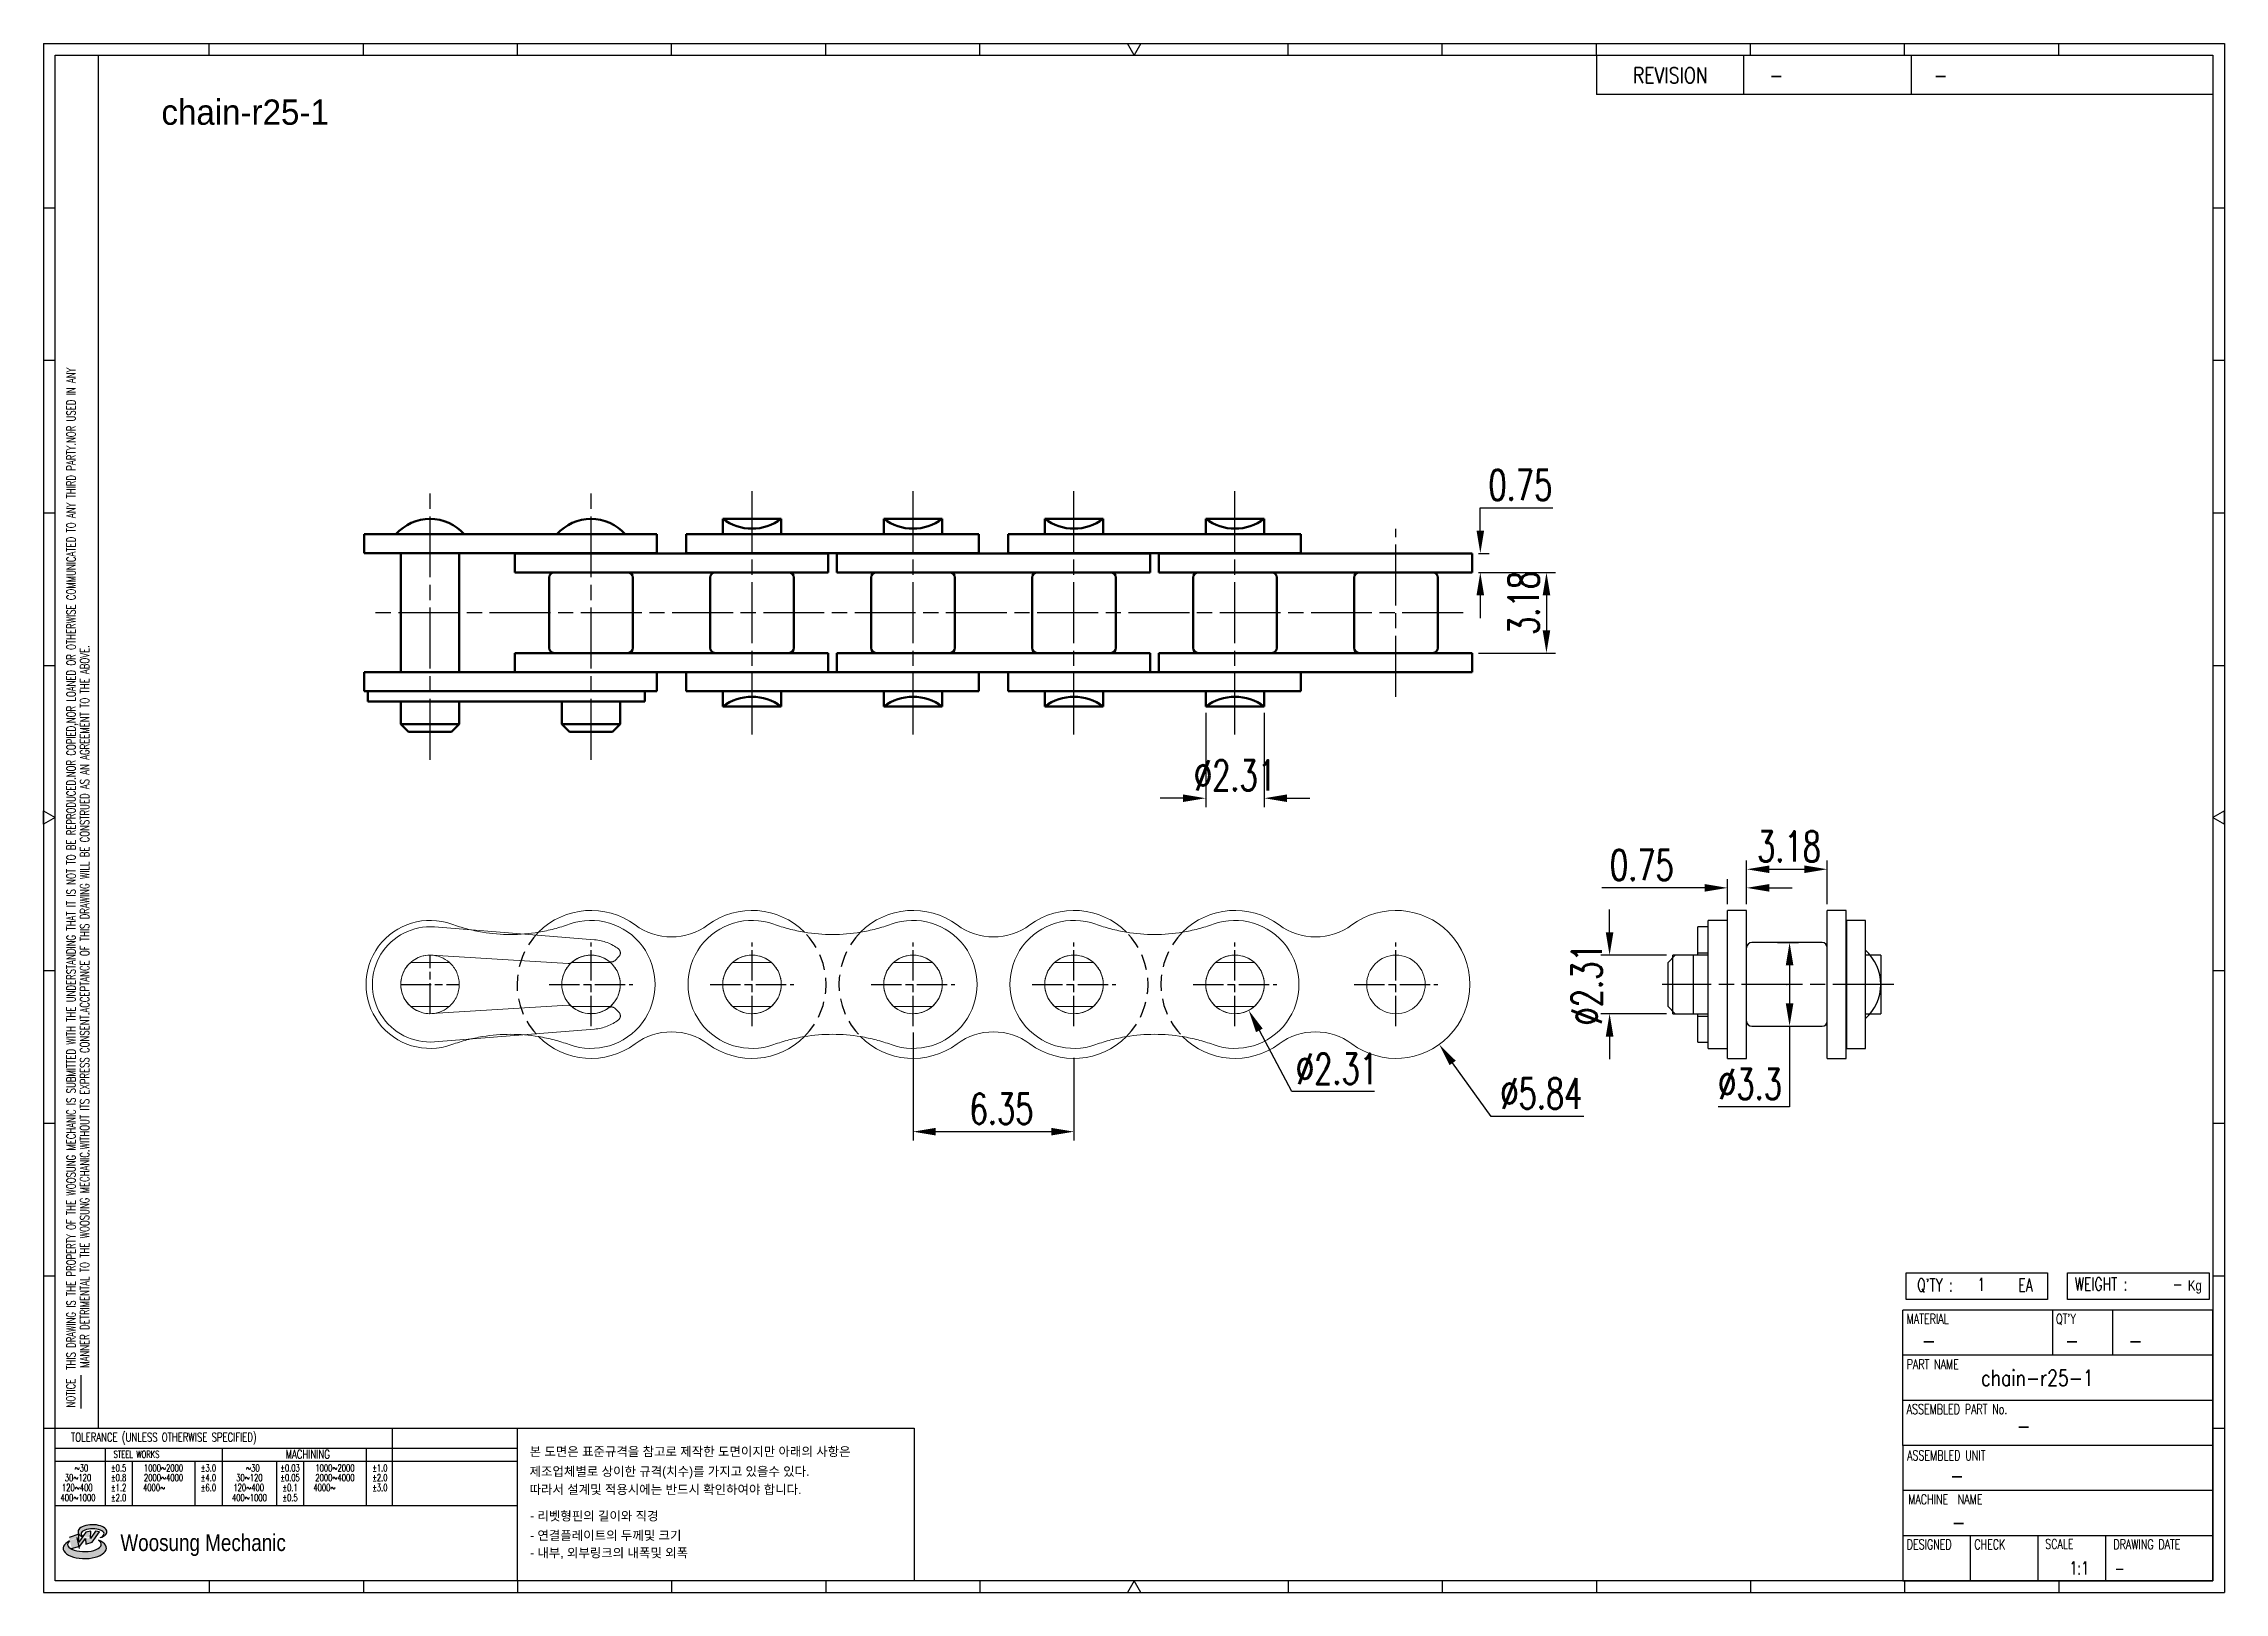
# Model space of a CAD drawing. Header units: millimetres. Extents: x 24045.4 to 24131.4, y 33.6 to 94.7.
import ezdxf
from ezdxf.enums import TextEntityAlignment as Align

# ---------------------------------------------------------------- set-up
doc = ezdxf.new("R2010")
doc.units = ezdxf.units.MM
for name, pattern in [('AM_ISO08W050', [18, 12, -1.5, 3, -1.5]), ('CENTER', [50.8, 31.75, -6.35, 6.35, -6.35]), ('HIDDEN', [9.525, 6.35, -3.175])]:
    doc.linetypes.add(name, pattern=pattern)
doc.layers.get('Defpoints').update_dxf_attribs({"color": 80})
for name, color, linetype, lineweight in [('1', 7, 'Continuous', 50), ('2', 7, 'CENTER', 13), ('CL1', 140, 'AM_ISO08W050', 25)]:
    doc.layers.add(name, color=color, linetype=linetype, lineweight=lineweight)
for name, color, linetype in [('3', 7, 'Continuous'), ('HID-01', 2, 'HIDDEN'), ('S-DIM', 7, 'Continuous'), ('TITLE', 7, 'Continuous'), ('도면레이아웃', 7, 'Continuous')]:
    doc.layers.add(name, color=color, linetype=linetype)
doc.styles.add('HAN', font='ROMANS.shx', dxfattribs={"width": 0.7, "bigfont": 'whgtxt.shx'})
doc.styles.add('HKD_ST2', font='romans.shx', dxfattribs={"width": 0.7, "height": 4, "bigfont": '@extfont2.shx'})
doc.styles.add('HSG', font='SIMPLEX.shx', dxfattribs={"width": 0.7, "bigfont": 'HSG.shx'})
doc.styles.add('MtXpl_', font='Gulim.ttf')
doc.styles.add('SLDTEXTSTYLE4', font='arial.ttf', dxfattribs={"width": 0.8})
doc.styles.get("Standard").update_dxf_attribs({"font": 'arial.ttf'})
doc.dimstyles.new('APP0.5', dxfattribs={"dimscale": 0.5, "dimtxt": 2.4, "dimasz": 1.8, "dimexe": 0.7, "dimexo": 0.5, "dimgap": 0.6, "dimtad": 1, "dimtoh": 1, "dimrnd": 0.01, "dimzin": 9, "dimdsep": 46, "dimtxsty": 'HSG', "dimcen": 0, "dimclrd": 1, "dimclre": 1, "dimclrt": 256, "dimazin": 2, "dimtp": 1, "dimtm": 1, "dimtfac": 0.5, "dimtofl": 0, "dimtmove": 0, "dimatfit": 3, "dimfxl": 0, "dimtvp": 1, "dimtolj": 2, "dimlwd": -1, "dimlwe": -1, "dimarcsym": 0})

# ---------------------------------------------------------------- blocks, each defined once
blk = doc.blocks.new('MAST')
at = {"layer": '도면레이아웃'}
h = blk.add_hatch(color=10, dxfattribs=at)
h.paths.add_polyline_path([(1.544, 35.177), (1.554, 34.966), (1.779, 35.034), (2.054, 35.422), (1.908, 35.446), (1.728, 35.167), (1.741, 35.439), (1.547, 35.405), (1.292, 35.041), (1.295, 35.33), (0.943, 35.208), (1.03, 34.8), (1.336, 34.885)])
edge = h.paths.add_edge_path()
edge.add_ellipse((1.795, 35.421), major_axis=(-0.53, 0), ratio=0.487785, start_angle=122.36065, end_angle=403.39574)
edge.add_line((1.411, 35.244), (1.419, 35.261))
edge.add_ellipse((1.798, 35.344), major_axis=(-0.423, 0), ratio=0.444396, start_angle=131.58977, end_angle=386.19408, ccw=False)
edge = h.paths.add_edge_path()
edge.add_ellipse((1.512, 34.815), major_axis=(-0.793, 0), ratio=0.480113, start_angle=314.67633, end_angle=590.85213)
edge.add_ellipse((1.501, 34.958), major_axis=(-0.62, 0), ratio=0.43311, start_angle=331.7024, end_angle=574.42495, ccw=False)
at = {"color": 140}
for p, q in [((0, 90.118), (80.15, 90.118)), ((0, 90.118), (0, 33.191)), ((80.15, 90.118), (80.15, 33.191)), ((57.068, 89.693), (57.068, 88.246)), ((62.47, 89.693), (62.47, 88.246)), ((68.635, 89.693), (68.635, 88.246)), ((79.725, 88.246), (57.068, 88.246)), ((68.449, 43.961), (68.449, 44.936)), ((68.449, 44.936), (73.654, 44.936)), ((73.654, 44.936), (73.654, 43.961)), ((74.39, 43.961), (74.39, 44.936)), ((74.39, 44.936), (79.595, 44.936)), ((79.595, 44.936), (79.595, 43.961)), ((68.336, 38.59), (68.336, 43.563)), ((79.725, 43.563), (68.336, 43.563)), ((73.654, 43.961), (68.449, 43.961)), ((73.827, 43.563), (73.827, 41.905)), ((79.595, 43.961), (74.39, 43.961)), ((76.037, 43.563), (76.037, 41.905)), ((79.725, 38.59), (79.725, 43.563)), ((79.725, 41.905), (68.336, 41.905)), ((79.725, 40.248), (68.336, 40.248)), ((68.336, 38.59), (68.336, 33.616)), ((79.725, 38.59), (68.336, 38.59)), ((79.725, 33.616), (79.725, 38.59)), ((79.725, 36.932), (68.336, 36.932)), ((79.725, 35.274), (68.336, 35.274)), ((70.822, 33.616), (70.822, 35.274)), ((73.309, 33.616), (73.309, 35.274)), ((75.796, 33.616), (75.796, 35.274)), ((0, 33.191), (80.15, 33.191)), ((68.336, 33.616), (79.725, 33.616))]:
    blk.add_line(p, q, dxfattribs=at)
for p, q in [((6.089, 89.693), (6.089, 90.118)), ((11.753, 89.693), (11.753, 90.118)), ((17.418, 89.693), (17.418, 90.118)), ((23.082, 89.693), (23.082, 90.118)), ((28.746, 89.693), (28.746, 90.118)), ((34.411, 89.693), (34.411, 90.118)), ((45.739, 89.693), (45.739, 90.118)), ((51.404, 89.693), (51.404, 90.118)), ((57.068, 89.693), (57.068, 90.118)), ((62.732, 89.693), (62.732, 90.118)), ((68.397, 89.693), (68.397, 90.118)), ((74.061, 89.693), (74.061, 90.118)), ((0, 84.085), (0.425, 84.085)), ((79.725, 84.085), (80.15, 84.085)), ((0, 78.478), (0.425, 78.478)), ((79.725, 78.478), (80.15, 78.478)), ((0, 72.87), (0.425, 72.87)), ((79.725, 72.87), (80.15, 72.87)), ((0, 67.262), (0.425, 67.262)), ((79.725, 67.262), (80.15, 67.262)), ((0, 56.047), (0.425, 56.047)), ((79.725, 56.047), (80.15, 56.047)), ((0, 50.439), (0.425, 50.439)), ((79.725, 50.439), (80.15, 50.439)), ((0, 44.832), (0.425, 44.832)), ((79.725, 44.832), (80.15, 44.832)), ((1.377, 39.947), (1.377, 41.174)), ((0, 39.224), (0.425, 39.224)), ((79.725, 39.224), (80.15, 39.224)), ((6.089, 33.616), (6.089, 33.191)), ((11.753, 33.616), (11.753, 33.191)), ((17.418, 33.616), (17.418, 33.191)), ((23.082, 33.616), (23.082, 33.191)), ((28.746, 33.616), (28.746, 33.191)), ((34.411, 33.616), (34.411, 33.191)), ((45.739, 33.616), (45.739, 33.191)), ((51.404, 33.616), (51.404, 33.191)), ((57.068, 33.616), (57.068, 33.191)), ((62.732, 33.616), (62.732, 33.191)), ((68.397, 33.616), (68.397, 33.191)), ((74.061, 33.616), (74.061, 33.191))]:
    blk.add_line(p, q)
at = {"color": 2}
for p, q in [((2.017, 39.224), (2.017, 89.693)), ((0.425, 39.224), (17.418, 39.224)), ((0.425, 38.487), (17.418, 38.487)), ((2.257, 38.487), (2.257, 36.382)), ((6.557, 38.5), (6.557, 36.382)), ((11.857, 38.487), (11.857, 36.382)), ((12.816, 39.224), (12.816, 36.382)), ((17.418, 33.616), (17.418, 39.224)), ((0.425, 38.012), (17.418, 38.012)), ((3.257, 38.012), (3.257, 36.382)), ((5.557, 38.012), (5.557, 36.382)), ((8.557, 38.012), (8.557, 36.382)), ((9.557, 38.026), (9.557, 36.382)), ((0.425, 36.382), (17.418, 36.382))]:
    blk.add_line(p, q, dxfattribs=at)
for points in [[(40.075, 89.693), (39.83, 90.118), (40.32, 90.118)], [(0.425, 61.679), (0, 61.433), (0, 61.924)], [(79.725, 61.679), (80.15, 61.433), (80.15, 61.924)], [(40.075, 33.616), (39.83, 33.191), (40.32, 33.191)]]:
    blk.add_lwpolyline(points, close=True)
at = {"color": 140}
blk.add_lwpolyline([(0.425, 89.693), (79.725, 89.693), (79.725, 33.616), (0.425, 33.616)], close=True, dxfattribs=at)
at = {"layer": '도면레이아웃'}
for p, q in [((1.295, 35.33), (0.943, 35.208)), ((1.547, 35.405), (1.292, 35.041)), ((1.292, 35.041), (1.295, 35.33)), ((1.741, 35.439), (1.547, 35.405)), ((1.908, 35.446), (1.728, 35.167)), ((1.728, 35.167), (1.741, 35.439)), ((1.779, 35.034), (2.054, 35.422)), ((2.054, 35.422), (1.908, 35.446)), ((1.03, 34.8), (1.336, 34.885)), ((1.224, 35.208), (1.311, 34.8)), ((1.224, 35.208), (1.224, 35.208)), ((1.336, 34.885), (1.544, 35.177)), ((1.419, 35.261), (1.411, 35.244)), ((1.544, 35.177), (1.554, 34.966)), ((1.554, 34.966), (1.779, 35.034))]:
    blk.add_line(p, q, dxfattribs=at)
for centre, major_axis, ratio, start_param, end_param in [((1.795, 35.421), (-0.53, 0), 0.487785, 2.135596, 7.040584), ((1.798, 35.344), (-0.423, 0), 0.444396, 2.296675, 6.740358), ((1.512, 34.815), (-0.793, 0), 0.480113, 5.492138, 10.312315), ((1.501, 34.958), (-0.62, 0), 0.43311, 5.789299, 10.025607)]:
    blk.add_ellipse(centre, major_axis=major_axis, ratio=ratio, start_param=start_param, end_param=end_param, dxfattribs=at)
for s, height, style, width, p in [('REVISION', 0.5806, 'HAN', 0.8, (58.415, 88.664)), ('-', 0.581, 'HAN', 0.8, (63.426, 88.664)), ('-', 0.581, 'HAN', 0.8, (69.468, 88.664)), ("Q'TY : ", 0.4746, 'HKD_ST2', 0.7, (68.857, 44.253)), ('1', 0.475, 'HKD_ST2', 0.7, (71.071, 44.275)), ('EA', 0.4746, 'HKD_ST2', 0.7, (72.578, 44.253)), ('WEIGHT : ', 0.4746, 'HKD_ST2', 0.7, (74.65, 44.286)), ('-', 0.581, 'HAN', 0.8, (69.029, 42.157)), ('-', 0.581, 'HAN', 0.8, (74.289, 42.157)), ('-', 0.581, 'HAN', 0.8, (76.623, 42.157)), ('-', 0.581, 'HAN', 0.8, (72.515, 39.013)), ('-', 0.581, 'HAN', 0.8, (70.067, 37.189)), ('-', 0.581, 'HAN', 0.8, (70.126, 35.48)), ('1:1', 0.4746, 'HKD_ST2', 0.7, (74.458, 33.848)), ('-', 0.475, 'HKD_ST2', 0.7, (76.112, 33.837))]:
    blk.add_text(s, height=height, dxfattribs=dict(style=style, width=width)).set_placement(p)
at = {"color": 6, "style": 'HKD_ST2', "width": 0.7}
for s, p in [(' THIS DRAWING IS THE PROPERTY OF THE WOOSUNG MECHANIC IS SUBMITTED WITH THE UNDERSTANDING THAT IT IS NOT TO BE REPRODUCED.NOR COPIED,NOR LOANED OR OTHERWISE COMMUNICATED TO ANY THIRD PARTY.NOR USED IN ANY', (1.173, 41.217)), ('MANNER DETRIMENTAL TO THE WOOSUNG MECHANIC.WITHOUT ITS EXPRESS CONSENT.ACCEPTANCE OF THIS DRAWING WILL BE CONSTRUED AS AN AGREEMENT TO THE ABOVE.', (1.672, 41.447))]:
    blk.add_text(s, height=0.326266, rotation=90, dxfattribs=at).set_placement(p)
at = {"style": 'HKD_ST2', "width": 0.7}
blk.add_text('-', height=0.475, dxfattribs=at).set_placement((78.613, 44.286), align=Align.RIGHT)
at = {"color": 254, "style": 'HKD_ST2', "width": 0.7}
for s, height, p in [('MATERIAL', 0.3651, (68.474, 43.425)), ("QT'Y", 0.3651, (73.965, 43.425)), ('PART NAME', 0.3651, (68.474, 41.756)), ('ASSEMBLED PART No.', 0.36511, (68.474, 40.109)), ('ASSEMBLED UNIT', 0.36511, (68.49, 38.408)), ('MACHINE  NAME', 0.36511, (68.532, 36.794)), ('DESIGNED', 0.3651, (68.474, 35.136)), ('CHECK', 0.3651, (70.961, 35.136)), ('SCALE', 0.3651, (73.566, 35.153)), ('DRAWING DATE', 0.36511, (76.071, 35.141))]:
    blk.add_text(s, height=height, dxfattribs=at).set_placement(p, align=Align.TOP_LEFT)
at = {"style": 'HKD_ST2', "width": 0.7}
blk.add_text('NOTICE', height=0.3263, rotation=90, dxfattribs=at).set_placement((1.163, 39.988))
blk.add_text('TOLERANCE (UNLESS OTHERWISE SPECIFIED)', height=0.32627, dxfattribs=at).set_placement((4.417, 38.896), align=Align.MIDDLE_CENTER)
at = {"color": 4, "style": 'HKD_ST2', "width": 0.7}
for s, height, p in [('%%12630', 0.261, (1.389, 37.762)), ('1000%%1262000', 0.26101, (4.407, 37.762)), ('%%12630', 0.261, (7.689, 37.762)), ('1000%%1262000', 0.26101, (10.707, 37.762)), ('120%%126400', 0.26101, (1.237, 37.045)), ('30%%126120', 0.261, (1.263, 37.411)), ('4000%%126', 0.261, (4.061, 37.045)), ('2000%%1264000', 0.26101, (4.407, 37.411)), ('120%%126400', 0.26101, (7.537, 37.045)), ('30%%126120', 0.261, (7.563, 37.411)), ('4000%%126', 0.261, (10.321, 37.045)), ('2000%%1264000', 0.26101, (10.707, 37.411)), ('400%%1261000', 0.26101, (1.263, 36.67)), ('400%%1261000', 0.26101, (7.563, 36.67))]:
    blk.add_text(s, height=height, dxfattribs=at).set_placement(p, align=Align.MIDDLE_CENTER)
for s, height, p in [('%%P0.5', 0.261, (2.757, 37.762)), ('STEEL WORKS', 0.26101, (3.416, 38.268)), ('%%P3.0', 0.261, (6.057, 37.762)), ('%%P0.03', 0.261, (9.057, 37.762)), ('MACHINING', 0.3263, (9.707, 38.27)), ('%%P1.0', 0.261, (12.357, 37.762)), ('%%P0.8', 0.261, (2.757, 37.411)), ('%%P1.2', 0.261, (2.757, 37.045)), ('%%P4.0', 0.261, (6.057, 37.411)), ('%%P6.0', 0.261, (6.057, 37.045)), ('%%P0.05', 0.261, (9.057, 37.411)), ('%%P0.1', 0.261, (9.057, 37.045)), ('%%P2.0', 0.261, (12.357, 37.411)), ('%%P3.0', 0.261, (12.357, 37.045)), ('%%P2.0', 0.261, (2.757, 36.67)), ('%%P0.5', 0.261, (9.057, 36.67))]:
    blk.add_text(s, height=height, dxfattribs=at).set_placement(p, align=Align.MIDDLE)
at = {"color": 1, "style": 'SLDTEXTSTYLE4', "width": 0.8}
blk.add_text('Woosung Mechanic', height=0.61957, dxfattribs=at).set_placement((2.822, 34.711))
at = {"layer": 'TITLE', "width": 0.8}
blk.add_text('Kg', height=0.3789, dxfattribs=at).set_placement((78.807, 44.286))
blk = doc.blocks.new('*D5')
at = {"layer": 'Defpoints', "color": 0, "transparency": 16777216}
for p in [(24101.761, 73.809), (24101.761, 70.629), (24104.697, 70.629)]:
    blk.add_point(p, dxfattribs=at)
at = {"layer": 'S-DIM', "color": 1, "transparency": 16777216}
for p, q in [((24102.011, 73.809), (24105.047, 73.809)), ((24104.697, 72.909), (24104.697, 71.529)), ((24102.011, 70.629), (24105.047, 70.629))]:
    blk.add_line(p, q, dxfattribs=at)
for points in [[(24104.547, 72.909), (24104.847, 72.909), (24104.697, 73.809)], [(24104.547, 71.529), (24104.847, 71.529), (24104.697, 70.629)]]:
    blk.add_solid(points, dxfattribs=at)
at = {"layer": 'S-DIM', "transparency": 16777216, "insert": (24103.797, 72.604), "char_height": 1.2, "attachment_point": 5, "rotation": 90, "style": 'HSG'}
blk.add_mtext('\\A2;3.18', dxfattribs=at)
blk = doc.blocks.new('*D6')
at = {"layer": 'Defpoints', "color": 0, "transparency": 16777216}
for p in [(24101.761, 74.559), (24101.761, 73.809), (24102.088, 73.809)]:
    blk.add_point(p, dxfattribs=at)
at = {"layer": 'S-DIM', "color": 1, "transparency": 16777216}
for p, q in [((24102.088, 75.459), (24102.088, 76.359)), ((24102.088, 76.359), (24104.948, 76.359)), ((24102.011, 74.559), (24102.438, 74.559)), ((24102.011, 73.809), (24102.438, 73.809)), ((24102.088, 72.909), (24102.088, 72.009))]:
    blk.add_line(p, q, dxfattribs=at)
for points in [[(24101.938, 75.459), (24102.238, 75.459), (24102.088, 74.559)], [(24101.938, 72.909), (24102.238, 72.909), (24102.088, 73.809)]]:
    blk.add_solid(points, dxfattribs=at)
at = {"layer": 'S-DIM', "transparency": 16777216, "insert": (24103.668, 77.259), "char_height": 1.2, "attachment_point": 5, "style": 'HSG'}
blk.add_mtext('\\A2;0.75', dxfattribs=at)
blk = doc.blocks.new('*D7')
at = {"layer": 'Defpoints', "color": 0, "transparency": 16777216}
for p in [(24091.256, 68.519), (24093.566, 68.519), (24093.566, 64.902)]:
    blk.add_point(p, dxfattribs=at)
at = {"layer": 'S-DIM', "color": 1, "transparency": 16777216}
for p, q in [((24091.256, 68.269), (24091.256, 64.552)), ((24093.566, 68.269), (24093.566, 64.552)), ((24090.356, 64.902), (24089.456, 64.902)), ((24094.466, 64.902), (24095.366, 64.902))]:
    blk.add_line(p, q, dxfattribs=at)
for points in [[(24090.356, 65.052), (24090.356, 64.752), (24091.256, 64.902)], [(24094.466, 65.052), (24094.466, 64.752), (24093.566, 64.902)]]:
    blk.add_solid(points, dxfattribs=at)
at = {"layer": 'S-DIM', "transparency": 16777216, "insert": (24092.411, 65.802), "char_height": 1.2, "attachment_point": 5, "style": 'HSG'}
blk.add_mtext('\\A2;%%c2.31', dxfattribs=at)
blk = doc.blocks.new('EWRFETT')
at = {"layer": '2'}
for centre in [(330.549, -74.42), (336.899, -74.42)]:
    blk.add_circle(centre, 1.155, dxfattribs=at)
for centre, radius, start, end in [((330.549, -74.42), 2.92, 53.50028, 135.15888), ((333.724, -70.13), 2.418, 233.50028, 306.49972), ((336.899, -74.42), 2.92, 44.84112, 126.49972), ((330.549, -74.42), 2.92, 224.84112, 306.49972), ((333.724, -78.711), 2.418, 53.50028, 126.49972), ((336.899, -74.42), 2.92, 233.50028, 315.15888)]:
    blk.add_arc(centre, radius, start, end, dxfattribs=at)
at = {"layer": 'CL1', "ltscale": 0.1}
for p, q in [((330.549, -76.07), (330.549, -72.77)), ((336.899, -76.07), (336.899, -72.77)), ((328.899, -74.42), (332.199, -74.42)), ((335.249, -74.42), (338.549, -74.42))]:
    blk.add_line(p, q, dxfattribs=at)
at = {"layer": 'HID-01', "ltscale": 0.1}
for centre, start, end in [((330.549, -74.42), 135.15888, 224.84112), ((336.899, -74.42), 315.15888, 44.84112)]:
    blk.add_arc(centre, 2.92, start, end, dxfattribs=at)
blk = doc.blocks.new('857RTYT')
at = {"layer": '2'}
for p, q in [((13.464, 0.866), (11.936, 0.866)), ((19.814, 0.866), (18.286, 0.866)), ((13.464, -0.866), (11.936, -0.866)), ((19.814, -0.866), (18.286, -0.866))]:
    blk.add_line(p, q, dxfattribs=at)
for points in [[(13.464, 0.866), (13.386, 0.93), (13.302, 0.986), (13.214, 1.034), (13.122, 1.075), (13.026, 1.108), (12.928, 1.132), (12.829, 1.148), (12.728, 1.155), (12.628, 1.153), (12.527, 1.142), (12.429, 1.123), (12.332, 1.095), (12.238, 1.058), (12.147, 1.014), (12.061, 0.962), (11.98, 0.903), (11.936, 0.866)], [(19.814, 0.866), (19.736, 0.93), (19.652, 0.986), (19.564, 1.034), (19.472, 1.075), (19.376, 1.108), (19.278, 1.132), (19.179, 1.148), (19.078, 1.155), (18.978, 1.153), (18.877, 1.142), (18.779, 1.123), (18.682, 1.095), (18.588, 1.058), (18.497, 1.014), (18.411, 0.962), (18.33, 0.903), (18.286, 0.866)], [(11.936, -0.866), (12.014, -0.93), (12.098, -0.986), (12.186, -1.034), (12.278, -1.075), (12.374, -1.108), (12.472, -1.132), (12.571, -1.148), (12.672, -1.155), (12.772, -1.153), (12.873, -1.142), (12.971, -1.123), (13.068, -1.095), (13.162, -1.058), (13.253, -1.014), (13.339, -0.962), (13.42, -0.903), (13.464, -0.866)], [(18.286, -0.866), (18.364, -0.93), (18.448, -0.986), (18.536, -1.034), (18.628, -1.075), (18.724, -1.108), (18.822, -1.132), (18.921, -1.148), (19.022, -1.155), (19.122, -1.153), (19.223, -1.142), (19.321, -1.123), (19.418, -1.095), (19.512, -1.058), (19.603, -1.014), (19.689, -0.962), (19.77, -0.903), (19.814, -0.866)]]:
    blk.add_lwpolyline(points, dxfattribs=at)
for centre, radius, start, end in [((12.7, 0), 2.525, 70.13258, 289.86742), ((15.875, 8.786), 6.817, 250.13258, 260.67618), ((15.875, 8.786), 6.818, 260.67618, 279.32382), ((15.875, 8.786), 6.817, 279.32382, 289.86742), ((19.05, 0), 2.525, 250.13258, 109.86742), ((12.7, 0), 1.155, 131.40962, 228.59038), ((12.7, 0), 1.155, 311.40962, 48.59038), ((19.05, 0), 1.155, 131.40962, 228.59038), ((19.05, 0), 1.155, 311.40962, 48.59038), ((15.875, -8.786), 6.817, 99.32382, 109.86742), ((15.875, -8.786), 6.817, 80.67618, 99.32382), ((15.875, -8.786), 6.817, 70.13258, 80.67618)]:
    blk.add_arc(centre, radius, start, end, dxfattribs=at)
blk = doc.blocks.new('ertsadfv')
at = {"layer": '2'}
for centre in [(330.549, -74.42), (336.899, -74.42)]:
    blk.add_circle(centre, 1.155, dxfattribs=at)
for centre, radius, start, end in [((330.549, -74.42), 2.92, 53.50028, 135.15888), ((333.724, -70.13), 2.418, 233.50028, 306.49972), ((336.899, -74.42), 2.92, 44.84112, 126.49972), ((336.899, -74.42), 2.92, 315.15888, 44.84112), ((330.549, -74.42), 2.92, 224.84112, 306.49972), ((333.724, -78.711), 2.418, 53.50028, 126.49972), ((336.899, -74.42), 2.92, 233.50028, 315.15888)]:
    blk.add_arc(centre, radius, start, end, dxfattribs=at)
at = {"layer": 'CL1', "ltscale": 0.1}
for p, q in [((330.549, -76.07), (330.549, -72.77)), ((336.899, -76.07), (336.899, -72.77)), ((328.899, -74.42), (332.199, -74.42)), ((335.249, -74.42), (338.549, -74.42))]:
    blk.add_line(p, q, dxfattribs=at)
at = {"layer": 'HID-01', "ltscale": 0.1}
blk.add_arc((330.549, -74.42), 2.92, 135.15888, 224.84112, dxfattribs=at)
blk = doc.blocks.new('*D24')
at = {"layer": 'Defpoints', "color": 0, "transparency": 16777216}
for p in [(24097.052, 59.925), (24100.47, 55.189)]:
    blk.add_point(p, dxfattribs=at)
at = {"layer": 'S-DIM', "color": 1, "transparency": 16777216}
for p, q in [((24102.517, 52.353), (24100.996, 54.46)), ((24106.177, 52.353), (24102.517, 52.353))]:
    blk.add_line(p, q, dxfattribs=at)
blk.add_solid([(24101.118, 54.547), (24100.875, 54.372), (24100.47, 55.189)], dxfattribs=at)
at = {"layer": 'S-DIM', "transparency": 16777216, "insert": (24104.497, 53.253), "char_height": 1.2, "attachment_point": 5, "style": 'HSG'}
blk.add_mtext('\\A2;∅5.84', dxfattribs=at)
blk = doc.blocks.new('*D25')
at = {"layer": 'Defpoints', "color": 0, "transparency": 16777216}
for p in [(24091.87, 58.578), (24092.952, 56.536)]:
    blk.add_point(p, dxfattribs=at)
at = {"layer": 'S-DIM', "color": 1, "transparency": 16777216}
for p, q in [((24094.652, 53.327), (24093.373, 55.741)), ((24097.912, 53.327), (24094.652, 53.327))]:
    blk.add_line(p, q, dxfattribs=at)
blk.add_solid([(24093.506, 55.812), (24093.24, 55.671), (24092.952, 56.536)], dxfattribs=at)
at = {"layer": 'S-DIM', "transparency": 16777216, "insert": (24096.432, 54.227), "char_height": 1.2, "attachment_point": 5, "style": 'HSG'}
blk.add_mtext('\\A2;∅2.31', dxfattribs=at)
blk = doc.blocks.new('TYSFGH')
at = {"layer": '2'}
for p, q in [((330.69, -69.621), (324.38, -69.117)), ((324.27, -70.23), (329.647, -70.561)), ((331.648, -70.283), (331.497, -70.435)), ((329.647, -72.205), (324.27, -72.536)), ((331.648, -72.482), (331.497, -72.33)), ((324.38, -73.648), (330.69, -73.145))]:
    blk.add_line(p, q, dxfattribs=at)
for centre, radius, start, end in [((324.199, -71.383), 2.272, 85.43859, 274.56141), ((330.549, -71.383), 1.768, 52.33045, 85.43859), ((324.199, -71.383), 1.155, 86.4789, 273.5211), ((329.659, -70.361), 0.2, 266.4789, 311.06612), ((330.549, -71.383), 1.155, 53.48795, 131.06612), ((331.355, -70.294), 0.2, 233.48795, 315), ((331.507, -70.142), 0.2, 315, 52.33045), ((329.659, -72.404), 0.2, 48.93388, 93.5211), ((330.549, -71.383), 1.155, 228.93388, 306.51205), ((330.549, -71.383), 1.767, 274.56141, 307.66955), ((331.355, -72.472), 0.2, 45, 126.51205), ((331.507, -72.623), 0.2, 307.66955, 45)]:
    blk.add_arc(centre, radius, start, end, dxfattribs=at)
at = {"layer": 'CL1', "ltscale": 0.1}
for p, q in [((324.199, -72.538), (324.199, -70.228)), ((323.044, -71.383), (325.354, -71.383))]:
    blk.add_line(p, q, dxfattribs=at)
blk = doc.blocks.new('*D10')
at = {"layer": 'Defpoints', "color": 0, "transparency": 16777216}
for p in [(24079.711, 55.907), (24086.061, 54.906), (24086.061, 51.749)]:
    blk.add_point(p, dxfattribs=at)
at = {"layer": 'S-DIM', "color": 1, "transparency": 16777216}
for p, q in [((24079.711, 55.657), (24079.711, 51.399)), ((24086.061, 54.656), (24086.061, 51.399)), ((24080.611, 51.749), (24085.161, 51.749))]:
    blk.add_line(p, q, dxfattribs=at)
for points in [[(24080.611, 51.899), (24080.611, 51.599), (24079.711, 51.749)], [(24085.161, 51.899), (24085.161, 51.599), (24086.061, 51.749)]]:
    blk.add_solid(points, dxfattribs=at)
at = {"layer": 'S-DIM', "transparency": 16777216, "insert": (24083.203, 52.649), "char_height": 1.2, "attachment_point": 5, "style": 'HSG'}
blk.add_mtext('\\A2;6.35', dxfattribs=at)
blk = doc.blocks.new('*D11')
at = {"layer": 'Defpoints', "color": 0, "transparency": 16777216}
for p in [(24115.77, 62.099), (24112.59, 60.477), (24115.77, 60.477)]:
    blk.add_point(p, dxfattribs=at)
at = {"layer": 'S-DIM', "color": 1, "transparency": 16777216}
for p, q in [((24112.59, 60.727), (24112.59, 62.449)), ((24113.49, 62.099), (24114.87, 62.099)), ((24115.77, 60.727), (24115.77, 62.449))]:
    blk.add_line(p, q, dxfattribs=at)
for points in [[(24113.49, 62.249), (24113.49, 61.949), (24112.59, 62.099)], [(24114.87, 62.249), (24114.87, 61.949), (24115.77, 62.099)]]:
    blk.add_solid(points, dxfattribs=at)
at = {"layer": 'S-DIM', "transparency": 16777216, "insert": (24114.264, 62.999), "char_height": 1.2, "attachment_point": 5, "style": 'HSG'}
blk.add_mtext('\\A2;3.18', dxfattribs=at)
blk = doc.blocks.new('*D12')
at = {"layer": 'Defpoints', "color": 0, "transparency": 16777216}
for p in [(24112.59, 61.365), (24111.84, 60.477), (24112.59, 60.477)]:
    blk.add_point(p, dxfattribs=at)
at = {"layer": 'S-DIM', "color": 1, "transparency": 16777216}
for p, q in [((24110.94, 61.365), (24106.88, 61.365)), ((24111.84, 60.727), (24111.84, 61.715)), ((24112.59, 60.727), (24112.59, 61.715)), ((24113.49, 61.365), (24114.39, 61.365))]:
    blk.add_line(p, q, dxfattribs=at)
for points in [[(24110.94, 61.515), (24110.94, 61.215), (24111.84, 61.365)], [(24113.49, 61.515), (24113.49, 61.215), (24112.59, 61.365)]]:
    blk.add_solid(points, dxfattribs=at)
at = {"layer": 'S-DIM', "transparency": 16777216, "insert": (24108.46, 62.265), "char_height": 1.2, "attachment_point": 5, "style": 'HSG'}
blk.add_mtext('\\A2;0.75', dxfattribs=at)
blk = doc.blocks.new('*D13')
at = {"layer": 'Defpoints', "color": 0, "transparency": 16777216}
for p in [(24109.68, 58.712), (24107.187, 56.402), (24109.68, 56.402)]:
    blk.add_point(p, dxfattribs=at)
at = {"layer": 'S-DIM', "color": 1, "transparency": 16777216}
for p, q in [((24107.187, 59.612), (24107.187, 60.512)), ((24109.43, 58.712), (24106.837, 58.712)), ((24109.43, 56.402), (24106.837, 56.402)), ((24107.187, 55.502), (24107.187, 54.602))]:
    blk.add_line(p, q, dxfattribs=at)
for points in [[(24107.037, 59.612), (24107.337, 59.612), (24107.187, 58.712)], [(24107.037, 55.502), (24107.337, 55.502), (24107.187, 56.402)]]:
    blk.add_solid(points, dxfattribs=at)
at = {"layer": 'S-DIM', "transparency": 16777216, "insert": (24106.287, 57.557), "char_height": 1.2, "attachment_point": 5, "rotation": 90, "style": 'HSG'}
blk.add_mtext('\\A2;%%c2.31', dxfattribs=at)
blk = doc.blocks.new('*D14')
at = {"layer": 'Defpoints', "color": 0, "transparency": 16777216}
for p in [(24113.557, 59.207), (24113.557, 55.907), (24114.287, 55.907)]:
    blk.add_point(p, dxfattribs=at)
at = {"layer": 'S-DIM', "color": 1, "transparency": 16777216}
for p, q in [((24113.807, 59.207), (24114.637, 59.207)), ((24114.287, 58.307), (24114.287, 56.807)), ((24113.807, 55.907), (24114.637, 55.907)), ((24114.287, 55.907), (24114.287, 52.724)), ((24114.287, 52.724), (24111.467, 52.724))]:
    blk.add_line(p, q, dxfattribs=at)
for points in [[(24114.137, 58.307), (24114.437, 58.307), (24114.287, 59.207)], [(24114.137, 56.807), (24114.437, 56.807), (24114.287, 55.907)]]:
    blk.add_solid(points, dxfattribs=at)
at = {"layer": 'S-DIM', "transparency": 16777216, "insert": (24112.727, 53.624), "char_height": 1.2, "attachment_point": 5, "style": 'HSG'}
blk.add_mtext('\\A2;%%c3.3', dxfattribs=at)

msp = doc.modelspace()

# ---------------------------------------------------------------- linework, layer by layer
at = {"color": 140}
msp.add_lwpolyline([(24064.112, 40.048), (24079.759, 40.048), (24079.759, 34.03), (24064.112, 34.03)], close=True, dxfattribs=at)
at = {"layer": '1', "color": 7}
for p, q in [((24074.516, 75.919), (24072.206, 75.919)), ((24072.206, 75.919), (24072.206, 75.319)), ((24074.516, 75.919), (24074.516, 75.319)), ((24080.866, 75.919), (24078.556, 75.919)), ((24078.556, 75.919), (24078.556, 75.319)), ((24080.866, 75.919), (24080.866, 75.319)), ((24087.216, 75.919), (24084.906, 75.919)), ((24084.906, 75.919), (24084.906, 75.319)), ((24087.216, 75.919), (24087.216, 75.319)), ((24093.566, 75.919), (24091.256, 75.919)), ((24091.256, 75.919), (24091.256, 75.319)), ((24093.566, 75.919), (24093.566, 75.319)), ((24069.611, 75.319), (24058.061, 75.319)), ((24058.061, 75.319), (24058.061, 74.569)), ((24069.611, 74.569), (24069.611, 75.319)), ((24082.311, 75.319), (24070.761, 75.319)), ((24070.761, 75.319), (24070.761, 74.569)), ((24082.311, 74.569), (24082.311, 75.319)), ((24083.461, 75.319), (24083.461, 74.569)), ((24095.011, 75.319), (24083.461, 75.319)), ((24095.011, 74.569), (24095.011, 75.319)), ((24069.611, 74.569), (24058.061, 74.569)), ((24059.506, 69.879), (24059.506, 74.559)), ((24061.816, 69.879), (24061.816, 74.559)), ((24076.361, 74.559), (24064.011, 74.559)), ((24064.011, 73.809), (24064.011, 74.559)), ((24082.311, 74.569), (24070.761, 74.569)), ((24076.361, 73.809), (24076.361, 74.559)), ((24089.061, 74.559), (24076.711, 74.559)), ((24076.711, 73.809), (24076.711, 74.559)), ((24095.011, 74.569), (24083.461, 74.569)), ((24089.061, 73.809), (24089.061, 74.559)), ((24101.761, 74.559), (24089.411, 74.559)), ((24089.411, 73.809), (24089.411, 74.559)), ((24101.761, 73.809), (24101.761, 74.559)), ((24076.361, 73.809), (24064.011, 73.809)), ((24065.361, 70.829), (24065.361, 73.609)), ((24065.561, 73.809), (24068.461, 73.809)), ((24068.661, 70.829), (24068.661, 73.609)), ((24071.711, 70.829), (24071.711, 73.609)), ((24071.911, 73.809), (24074.811, 73.809)), ((24075.011, 70.829), (24075.011, 73.609)), ((24089.061, 73.809), (24076.711, 73.809)), ((24078.061, 70.829), (24078.061, 73.609)), ((24078.261, 73.809), (24081.161, 73.809)), ((24081.361, 70.829), (24081.361, 73.609)), ((24084.411, 70.829), (24084.411, 73.609)), ((24084.611, 73.809), (24087.511, 73.809)), ((24087.711, 70.829), (24087.711, 73.609)), ((24101.761, 73.809), (24089.411, 73.809)), ((24090.761, 70.829), (24090.761, 73.609)), ((24090.961, 73.809), (24093.861, 73.809)), ((24094.061, 70.829), (24094.061, 73.609)), ((24097.111, 70.829), (24097.111, 73.609)), ((24097.311, 73.809), (24100.211, 73.809)), ((24100.411, 70.829), (24100.411, 73.609)), ((24076.361, 70.629), (24064.011, 70.629)), ((24064.011, 69.879), (24064.011, 70.629)), ((24076.361, 69.879), (24076.361, 70.629)), ((24089.061, 70.629), (24076.711, 70.629)), ((24076.711, 69.879), (24076.711, 70.629)), ((24089.061, 69.879), (24089.061, 70.629)), ((24101.761, 70.629), (24089.411, 70.629)), ((24089.411, 69.879), (24089.411, 70.629)), ((24101.761, 69.879), (24101.761, 70.629)), ((24069.611, 69.869), (24058.061, 69.869)), ((24058.061, 69.869), (24058.061, 69.119)), ((24076.361, 69.879), (24064.011, 69.879)), ((24069.611, 69.119), (24069.611, 69.869)), ((24082.311, 69.869), (24070.761, 69.869)), ((24070.761, 69.869), (24070.761, 69.119)), ((24089.061, 69.879), (24076.711, 69.879)), ((24082.311, 69.119), (24082.311, 69.869)), ((24095.011, 69.869), (24083.461, 69.869)), ((24083.461, 69.869), (24083.461, 69.119)), ((24101.761, 69.879), (24089.411, 69.879)), ((24095.011, 69.119), (24095.011, 69.869)), ((24069.611, 69.119), (24058.061, 69.119)), ((24058.211, 68.719), (24058.211, 69.119)), ((24069.132, 68.719), (24069.132, 69.119)), ((24082.311, 69.119), (24070.761, 69.119)), ((24072.206, 68.519), (24072.206, 69.119)), ((24074.516, 68.519), (24074.516, 69.119)), ((24078.556, 68.519), (24078.556, 69.119)), ((24080.866, 68.519), (24080.866, 69.119)), ((24095.011, 69.119), (24083.461, 69.119)), ((24084.906, 68.519), (24084.906, 69.119)), ((24087.216, 68.519), (24087.216, 69.119)), ((24091.256, 68.519), (24091.256, 69.119)), ((24093.566, 68.519), (24093.566, 69.119)), ((24069.132, 68.719), (24058.211, 68.719)), ((24059.506, 67.824), (24059.506, 68.719)), ((24061.816, 67.824), (24061.816, 68.719)), ((24065.856, 67.824), (24065.856, 68.719)), ((24068.166, 67.824), (24068.166, 68.719)), ((24074.516, 68.519), (24072.206, 68.519)), ((24080.866, 68.519), (24078.556, 68.519)), ((24087.216, 68.519), (24084.906, 68.519)), ((24093.566, 68.519), (24091.256, 68.519)), ((24059.506, 67.824), (24059.811, 67.519)), ((24061.816, 67.824), (24059.506, 67.824)), ((24061.511, 67.519), (24059.811, 67.519)), ((24061.816, 67.824), (24061.511, 67.519)), ((24065.856, 67.824), (24066.161, 67.519)), ((24068.166, 67.824), (24065.856, 67.824)), ((24067.861, 67.519), (24066.161, 67.519)), ((24068.166, 67.824), (24067.861, 67.519))]:
    msp.add_line(p, q, dxfattribs=at)
for centre, radius, start, end in [((24060.661, 74.1), 1.819, 42.07502, 137.92498), ((24067.011, 74.1), 1.819, 42.07502, 137.92498), ((24073.361, 77.469), 1.933, 233.30762, 306.69238), ((24079.711, 77.469), 1.933, 233.30762, 306.69238), ((24086.061, 77.469), 1.933, 233.30762, 306.69238), ((24092.411, 77.469), 1.933, 233.30762, 306.69238), ((24065.561, 73.609), 0.2, 90, 180), ((24068.461, 73.609), 0.2, 0, 90), ((24071.911, 73.609), 0.2, 90, 180), ((24074.811, 73.609), 0.2, 0, 90), ((24078.261, 73.609), 0.2, 90, 180), ((24081.161, 73.609), 0.2, 0, 90), ((24084.611, 73.609), 0.2, 90, 180), ((24087.511, 73.609), 0.2, 0, 90), ((24090.961, 73.609), 0.2, 90, 180), ((24093.861, 73.609), 0.2, 0, 90), ((24097.311, 73.609), 0.2, 90, 180), ((24100.211, 73.609), 0.2, 0, 90), ((24065.561, 70.829), 0.2, 180, 270), ((24068.461, 70.829), 0.2, 270, 0), ((24071.911, 70.829), 0.2, 180, 270), ((24074.811, 70.829), 0.2, 270, 0), ((24078.261, 70.829), 0.2, 180, 270), ((24081.161, 70.829), 0.2, 270, 0), ((24084.611, 70.829), 0.2, 180, 270), ((24087.511, 70.829), 0.2, 270, 0), ((24090.961, 70.829), 0.2, 180, 270), ((24093.861, 70.829), 0.2, 270, 0), ((24097.311, 70.829), 0.2, 180, 270), ((24100.211, 70.829), 0.2, 270, 0), ((24073.361, 66.969), 1.933, 53.30762, 126.69238), ((24079.711, 66.969), 1.933, 53.30762, 126.69238), ((24086.061, 66.969), 1.933, 53.30762, 126.69238), ((24092.411, 66.969), 1.933, 53.30762, 126.69238)]:
    msp.add_arc(centre, radius, start, end, dxfattribs=at)
at = {"layer": '3'}
for p, q in [((24112.59, 60.477), (24111.84, 60.477)), ((24111.84, 54.637), (24111.84, 60.477)), ((24112.59, 54.637), (24112.59, 60.477)), ((24116.52, 60.477), (24115.77, 60.477)), ((24115.77, 54.637), (24115.77, 60.477)), ((24116.52, 54.637), (24116.52, 60.477)), ((24111.08, 59.83), (24110.664, 59.83)), ((24110.664, 58.712), (24110.664, 59.83)), ((24111.83, 60.082), (24111.08, 60.082)), ((24111.08, 55.032), (24111.08, 60.082)), ((24111.83, 60.082), (24111.83, 55.032)), ((24117.28, 60.082), (24116.53, 60.082)), ((24116.53, 60.082), (24116.53, 55.032)), ((24117.28, 55.032), (24117.28, 60.082)), ((24109.78, 58.712), (24109.48, 58.412)), ((24109.68, 56.402), (24109.68, 58.712)), ((24110.547, 58.712), (24109.68, 58.712)), ((24110.48, 58.712), (24110.48, 56.402)), ((24111.08, 58.712), (24110.547, 58.712)), ((24110.664, 58.807), (24111.08, 58.807)), ((24115.566, 59.207), (24112.795, 59.207)), ((24117.88, 58.712), (24117.28, 58.712)), ((24117.88, 58.712), (24117.88, 56.402)), ((24109.48, 58.412), (24109.48, 56.702)), ((24109.78, 56.402), (24109.48, 56.702)), ((24109.68, 56.402), (24110.547, 56.402)), ((24110.547, 56.402), (24111.08, 56.402)), ((24110.664, 55.285), (24110.664, 56.402)), ((24110.664, 56.307), (24111.08, 56.307)), ((24117.28, 56.402), (24117.88, 56.402)), ((24110.664, 55.285), (24111.08, 55.285)), ((24112.795, 55.907), (24115.566, 55.907)), ((24111.08, 55.032), (24111.83, 55.032)), ((24111.84, 54.637), (24112.59, 54.637)), ((24115.77, 54.637), (24116.52, 54.637)), ((24116.53, 55.032), (24117.28, 55.032))]:
    msp.add_line(p, q, dxfattribs=at)
for centre, start, end in [((24112.795, 59.002), 90, 180), ((24115.566, 59.002), 0, 90), ((24112.795, 56.112), 180, 270), ((24115.566, 56.112), 270, 0)]:
    msp.add_arc(centre, 0.205, start, end, dxfattribs=at)
at = {"layer": '3', "color": 7}
msp.add_arc((24116.062, 57.557), 1.819, 312.07502, 47.92498, dxfattribs=at)
at = {"layer": '3'}
msp.add_point((24114.18, 57.557), dxfattribs=at)
msp.add_point((24114.18, 57.557), dxfattribs=at)
msp.add_point((24114.18, 57.557), dxfattribs=at)
at = {"layer": 'CL1', "ltscale": 0.2}
for p, q in [((24060.661, 66.419), (24060.661, 76.994)), ((24067.011, 66.419), (24067.011, 76.994)), ((24073.361, 67.419), (24073.361, 77.019)), ((24079.711, 67.419), (24079.711, 77.019)), ((24086.061, 67.419), (24086.061, 77.019)), ((24092.411, 67.419), (24092.411, 77.019)), ((24098.761, 68.904), (24098.761, 75.534)), ((24101.411, 72.219), (24058.516, 72.219)), ((24118.395, 57.557), (24109.265, 57.557))]:
    msp.add_line(p, q, dxfattribs=at)

# ---------------------------------------------------------------- block references
at = {"color": 140, "xscale": 1.073210975826007, "yscale": 1.073210975826007, "zscale": 1.073210975826007}
msp.add_blockref('MAST', (24045.419, -2.047), dxfattribs=at)
for name, p in [('EWRFETT', (23736.462, 131.977)), ('EWRFETT', (23749.162, 131.977)), ('ertsadfv', (23761.862, 131.977)), ('857RTYT', (24047.961, 57.557)), ('TYSFGH', (23736.462, 128.94)), ('857RTYT', (24060.661, 57.557)), ('857RTYT', (24073.361, 57.557))]:
    msp.add_blockref(name, p)

# ---------------------------------------------------------------- texts
at = {"color": 254, "style": 'MtXpl_'}
msp.add_text('chain-r25-1', height=0.99792, dxfattribs=at).set_placement((24050.066, 91.466))
at = {"style": 'HAN', "width": 0.8}
msp.add_text('chain-r25-1', height=0.62311, dxfattribs=at).set_placement((24121.839, 41.724))
at = {"color": 140, "style": 'MtXpl_'}
for s, p in [('본 도면은 표준규격을 참고로 제작한 도면이지만 아래의 사항은', (24064.587, 38.952)), ('제조업체별로 상이한 규격(치수)를 가지고 있을수 있다.', (24064.587, 38.169)), ('따라서 설계및 적용시에는 반드시 확인하여야 합니다.', (24064.587, 37.455)), ('- 리벳형핀의 길이와 직경', (24064.607, 36.41)), ('- 연결플레이트의 두께및 크기', (24064.607, 35.644)), ('- 내부, 외부링크의 내폭및 외폭', (24064.607, 34.956))]:
    msp.add_text(s, height=0.36, dxfattribs=at).set_placement(p)

# ---------------------------------------------------------------- dimensions: what is measured, and where the dimension line sits
at = {"layer": 'S-DIM'}
for base, p1, p2, picture, middle in [((24102.088, 73.809), (24101.761, 74.559), (24101.761, 73.809), '*D6', (24103.668, 76.359)), ((24104.697, 70.629), (24101.761, 73.809), (24101.761, 70.629), '*D5', (24104.697, 72.604))]:
    dim = msp.add_linear_dim(base=base, p1=p1, p2=p2, angle=90, dimstyle='APP0.5', dxfattribs=at)
    dim.commit()
    dim.dimension.update_dxf_attribs({"geometry": picture, "text_midpoint": middle, "dimtype": 128})
dim = msp.add_linear_dim(base=(24093.566, 64.902), p1=(24091.256, 68.519), p2=(24093.566, 68.519), text='%%c<>', dimstyle='APP0.5', dxfattribs=at)
dim.commit()
dim.dimension.update_dxf_attribs({"geometry": '*D7', "text_midpoint": (24092.411, 64.902), "dimtype": 128})
for base, p1, p2, picture, middle in [((24115.77, 62.099), (24112.59, 60.477), (24115.77, 60.477), '*D11', (24114.264, 62.099)), ((24112.59, 61.365), (24111.84, 60.477), (24112.59, 60.477), '*D12', (24108.46, 61.365)), ((24086.061, 51.749), (24079.711, 55.907), (24086.061, 54.906), '*D10', (24083.203, 51.749))]:
    dim = msp.add_linear_dim(base=base, p1=p1, p2=p2, dimstyle='APP0.5', dxfattribs=at)
    dim.commit()
    dim.dimension.update_dxf_attribs({"geometry": picture, "text_midpoint": middle, "dimtype": 128})
for base, p1, p2, picture, middle in [((24107.187, 56.402), (24109.68, 58.712), (24109.68, 56.402), '*D13', (24107.187, 57.557)), ((24114.287, 55.907), (24113.557, 59.207), (24113.557, 55.907), '*D14', (24112.727, 52.724))]:
    dim = msp.add_linear_dim(base=base, p1=p1, p2=p2, angle=90, text='%%c<>', dimstyle='APP0.5', dxfattribs=at)
    dim.commit()
    dim.dimension.update_dxf_attribs({"geometry": picture, "text_midpoint": middle, "dimtype": 128})
for p1, p2, picture, middle in [((24097.052, 59.925), (24100.47, 55.189), '*D24', (24104.497, 52.353)), ((24091.87, 58.578), (24092.952, 56.536), '*D25', (24096.432, 53.327))]:
    dim = msp.add_diameter_dim_2p(p1=p1, p2=p2, dimstyle='APP0.5', dxfattribs=at)
    dim.commit()
    dim.dimension.update_dxf_attribs({"geometry": picture, "text_midpoint": middle, "dimtype": 163})

doc.saveas('drawing.dxf')
